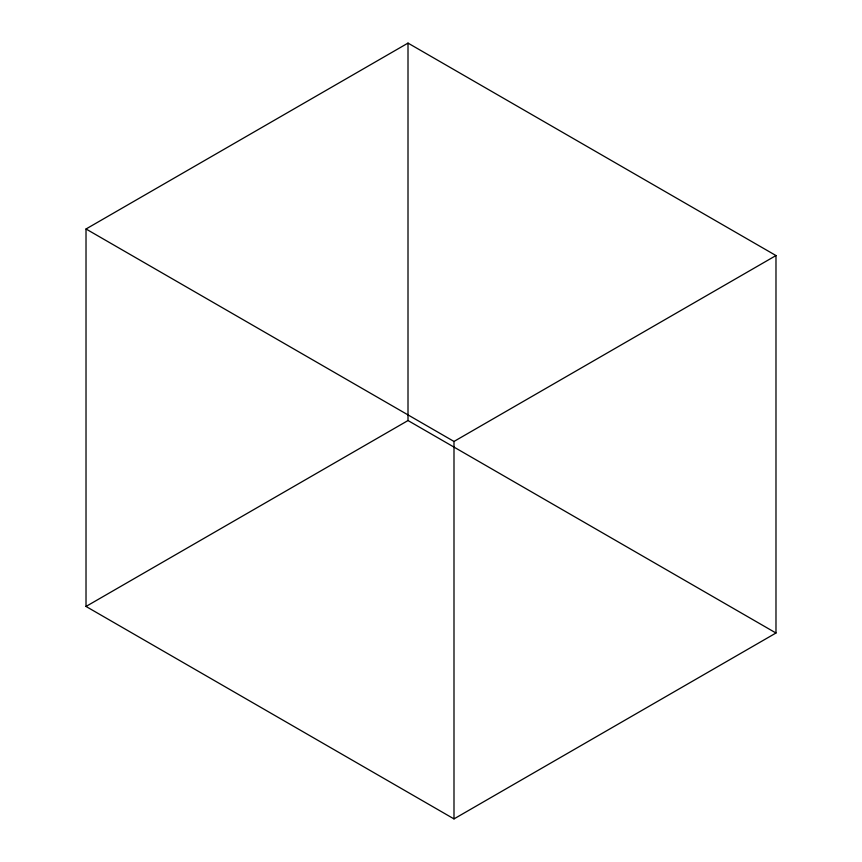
<?xml version="1.0" encoding="UTF-8"?>
<svg xmlns="http://www.w3.org/2000/svg" width="862" height="862" viewBox="0 0 862 862"><rect width="100%" height="100%" fill="white"/><g stroke="black" fill="none" stroke-linecap="round" stroke-linejoin="round"><path stroke-width="1.29" d="M86.017 228.99L408.006 43.1L775.983 255.551L775.983 633.01L453.994 818.9L86.017 606.449L86.017 228.99L453.994 441.452L775.983 255.551M86.017 606.449L408.006 420.548L775.983 633.01M453.994 441.452L453.994 818.9M408.006 43.1L408.006 420.548"/></g></svg>
